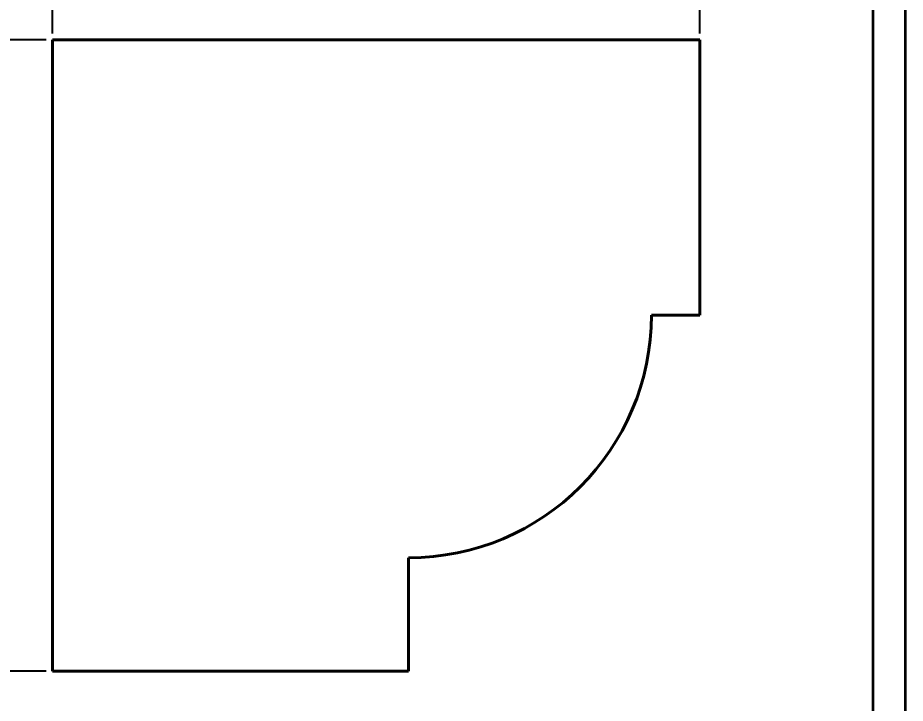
# Model space of a CAD drawing. Header units: millimetres. Extents: x 0 to 420, y 0 to 594.
# Drawn here: x 145.8 to 420, y 183.3 to 395.1 of the extents above; entities that cross this region are included whole.
import ezdxf

# ---------------------------------------------------------------- set-up
doc = ezdxf.new("R2010")
doc.units = ezdxf.units.MM
doc.layers.get('0').update_dxf_attribs({"lineweight": 35})
doc.layers.add('архио', color=252, linetype='Continuous', lineweight=40)
doc.layers.add('Размеры', color=5, linetype='Continuous', lineweight=9)
doc.styles.add('Размер', font='ARIAL.TTF', dxfattribs={"width": 0.8})
doc.dimstyles.new('M 1-1_h16_(M 1-4)', dxfattribs={"dimtxt": 16, "dimasz": 12, "dimexe": 4, "dimexo": 2, "dimgap": 2, "dimtad": 1, "dimdec": 0, "dimtxsty": 'Размер', "dimblk": 'OBLIQUE', "dimcen": 2.5, "dimadec": 0, "dimazin": 0, "dimtfac": 1, "dimtdec": 0, "dimtmove": 0, "dimatfit": 3, "dimfxl": 0, "dimarcsym": 0})

# ---------------------------------------------------------------- blocks, each defined once
blk = doc.blocks.new('A$C49AA496E')
for p, q in [((210, 296.999999721198), (210, -2.788019628496841e-07)), ((205, 291.999999721198), (205, 4.999999721198037))]:
    blk.add_line(p, q)
blk = doc.blocks.new('_Oblique')
at = {"color": 0, "linetype": 'ByBlock', "lineweight": -2}
blk.add_line((-0.5, -0.5), (0.5, 0.5), dxfattribs=at)
blk = doc.blocks.new('*D379')
at = {"layer": 'Defpoints', "color": 0}
for p in [(356.5713130751355, 432.3073153021014), (156.5713130751355, 388.2611438334679, -3.606976867614598e-09), (356.5713130751355, 388.2611438334679, -3.606976867614598e-09)]:
    blk.add_point(p, dxfattribs=at)
at = {"layer": 'Размеры', "color": 0, "lineweight": -2}
for p, q in [((156.5713130751355, 390.2611438334679), (156.5713130751355, 436.3073153021014)), ((356.5713130751355, 390.2611438334679), (356.5713130751355, 436.3073153021014)), ((156.5713130751355, 432.3073153021014), (356.5713130751355, 432.3073153021014))]:
    blk.add_line(p, q, dxfattribs=at)
at = {"layer": 'Размеры', "color": 0, "lineweight": -2, "xscale": 12, "yscale": 12, "zscale": 12, "rotation": 180}
blk.add_blockref('_Oblique', (156.5713130751355, 432.3073153021014), dxfattribs=at)
at = {"layer": 'Размеры', "color": 0, "lineweight": -2, "xscale": 12, "yscale": 12, "zscale": 12}
blk.add_blockref('_Oblique', (356.5713130751355, 432.3073153021014), dxfattribs=at)
at = {"layer": 'Размеры', "color": 0, "insert": (256.5713130751355, 442.4764831056485), "char_height": 16, "attachment_point": 5, "style": 'Размер'}
blk.add_mtext('200', dxfattribs=at)
blk = doc.blocks.new('*D380')
at = {"layer": 'Defpoints', "color": 0}
for p in [(156.5713130751355, 388.2611438334679, -3.606976867614598e-09), (115.8446814656963, 193.2611438334679), (156.5713130751355, 193.2611438334679, -3.606976867614598e-09)]:
    blk.add_point(p, dxfattribs=at)
at = {"layer": 'Размеры', "color": 0, "lineweight": -2}
for p, q in [((154.5713130751355, 388.2611438334679), (111.8446814656964, 388.261143833468)), ((115.8446814656964, 388.261143833468), (115.8446814656963, 193.2611438334679)), ((154.5713130751355, 193.2611438334679), (111.8446814656963, 193.2611438334679))]:
    blk.add_line(p, q, dxfattribs=at)
at = {"layer": 'Размеры', "color": 0, "lineweight": -2, "xscale": 12, "yscale": 12, "zscale": 12}
for p, rotation in [((115.8446814656964, 388.261143833468), 90), ((115.8446814656963, 193.2611438334679), 270)]:
    blk.add_blockref('_Oblique', p, dxfattribs=dict(at, rotation=rotation))
at = {"layer": 'Размеры', "color": 0, "insert": (105.6755136621492, 290.761143833468), "char_height": 16, "attachment_point": 5, "rotation": 90, "style": 'Размер'}
blk.add_mtext('195', dxfattribs=at)

msp = doc.modelspace()

# ---------------------------------------------------------------- linework, layer by layer
at = {"layer": 'архио'}
for p, q in [((356.5713130751355, 388.2611438334679), (156.5713130751355, 388.2611438334679)), ((156.5713130751355, 388.2611438334679), (156.5713130751355, 193.2611438334679)), ((356.5713130751355, 303.2611438334679), (356.5713130751355, 388.2611438334679)), ((341.5713130751355, 303.2611438334679), (356.5713130751355, 303.2611438334679)), ((266.5713130751355, 193.2611438334679), (266.5713130751355, 228.2611438334679)), ((156.5713130751355, 193.2611438334679), (266.5713130751355, 193.2611438334679))]:
    msp.add_line(p, q, dxfattribs=at)
msp.add_arc((266.5713130751428, 303.2611438334643), 74.99999999999636, 270, 0, dxfattribs=at)

# ---------------------------------------------------------------- block references
at = {"xscale": 2, "yscale": 2, "zscale": 2}
msp.add_blockref('A$C49AA496E', (1.13686837721616e-13, 5.576039256993681e-07), dxfattribs=at)

# ---------------------------------------------------------------- dimensions: what is measured, and where the dimension line sits
at = {"layer": 'Размеры'}
dim = msp.add_linear_dim(base=(356.5713130751355, 432.3073153021014, 3.606976867614598e-09), p1=(156.5713130751355, 388.2611438334679), p2=(356.5713130751355, 388.2611438334679), dimstyle='M 1-1_h16_(M 1-4)', override={"dimfxl": 0.18}, dxfattribs=at)
dim.commit()
dim.dimension.update_dxf_attribs({"geometry": '*D379', "text_midpoint": (256.5713130751355, 442.4764831056485, 3.606976867614598e-09)})
dim = msp.add_linear_dim(base=(115.8446814656963, 193.2611438334679, 3.606976867614598e-09), p1=(156.5713130751355, 388.2611438334679), p2=(156.5713130751355, 193.2611438334679), angle=90, dimstyle='M 1-1_h16_(M 1-4)', override={"dimfxl": 0.18}, dxfattribs=at)
dim.commit()
dim.dimension.update_dxf_attribs({"geometry": '*D380', "text_midpoint": (105.6755136621492, 290.761143833468, 3.606976867614598e-09)})

doc.saveas('drawing.dxf')
